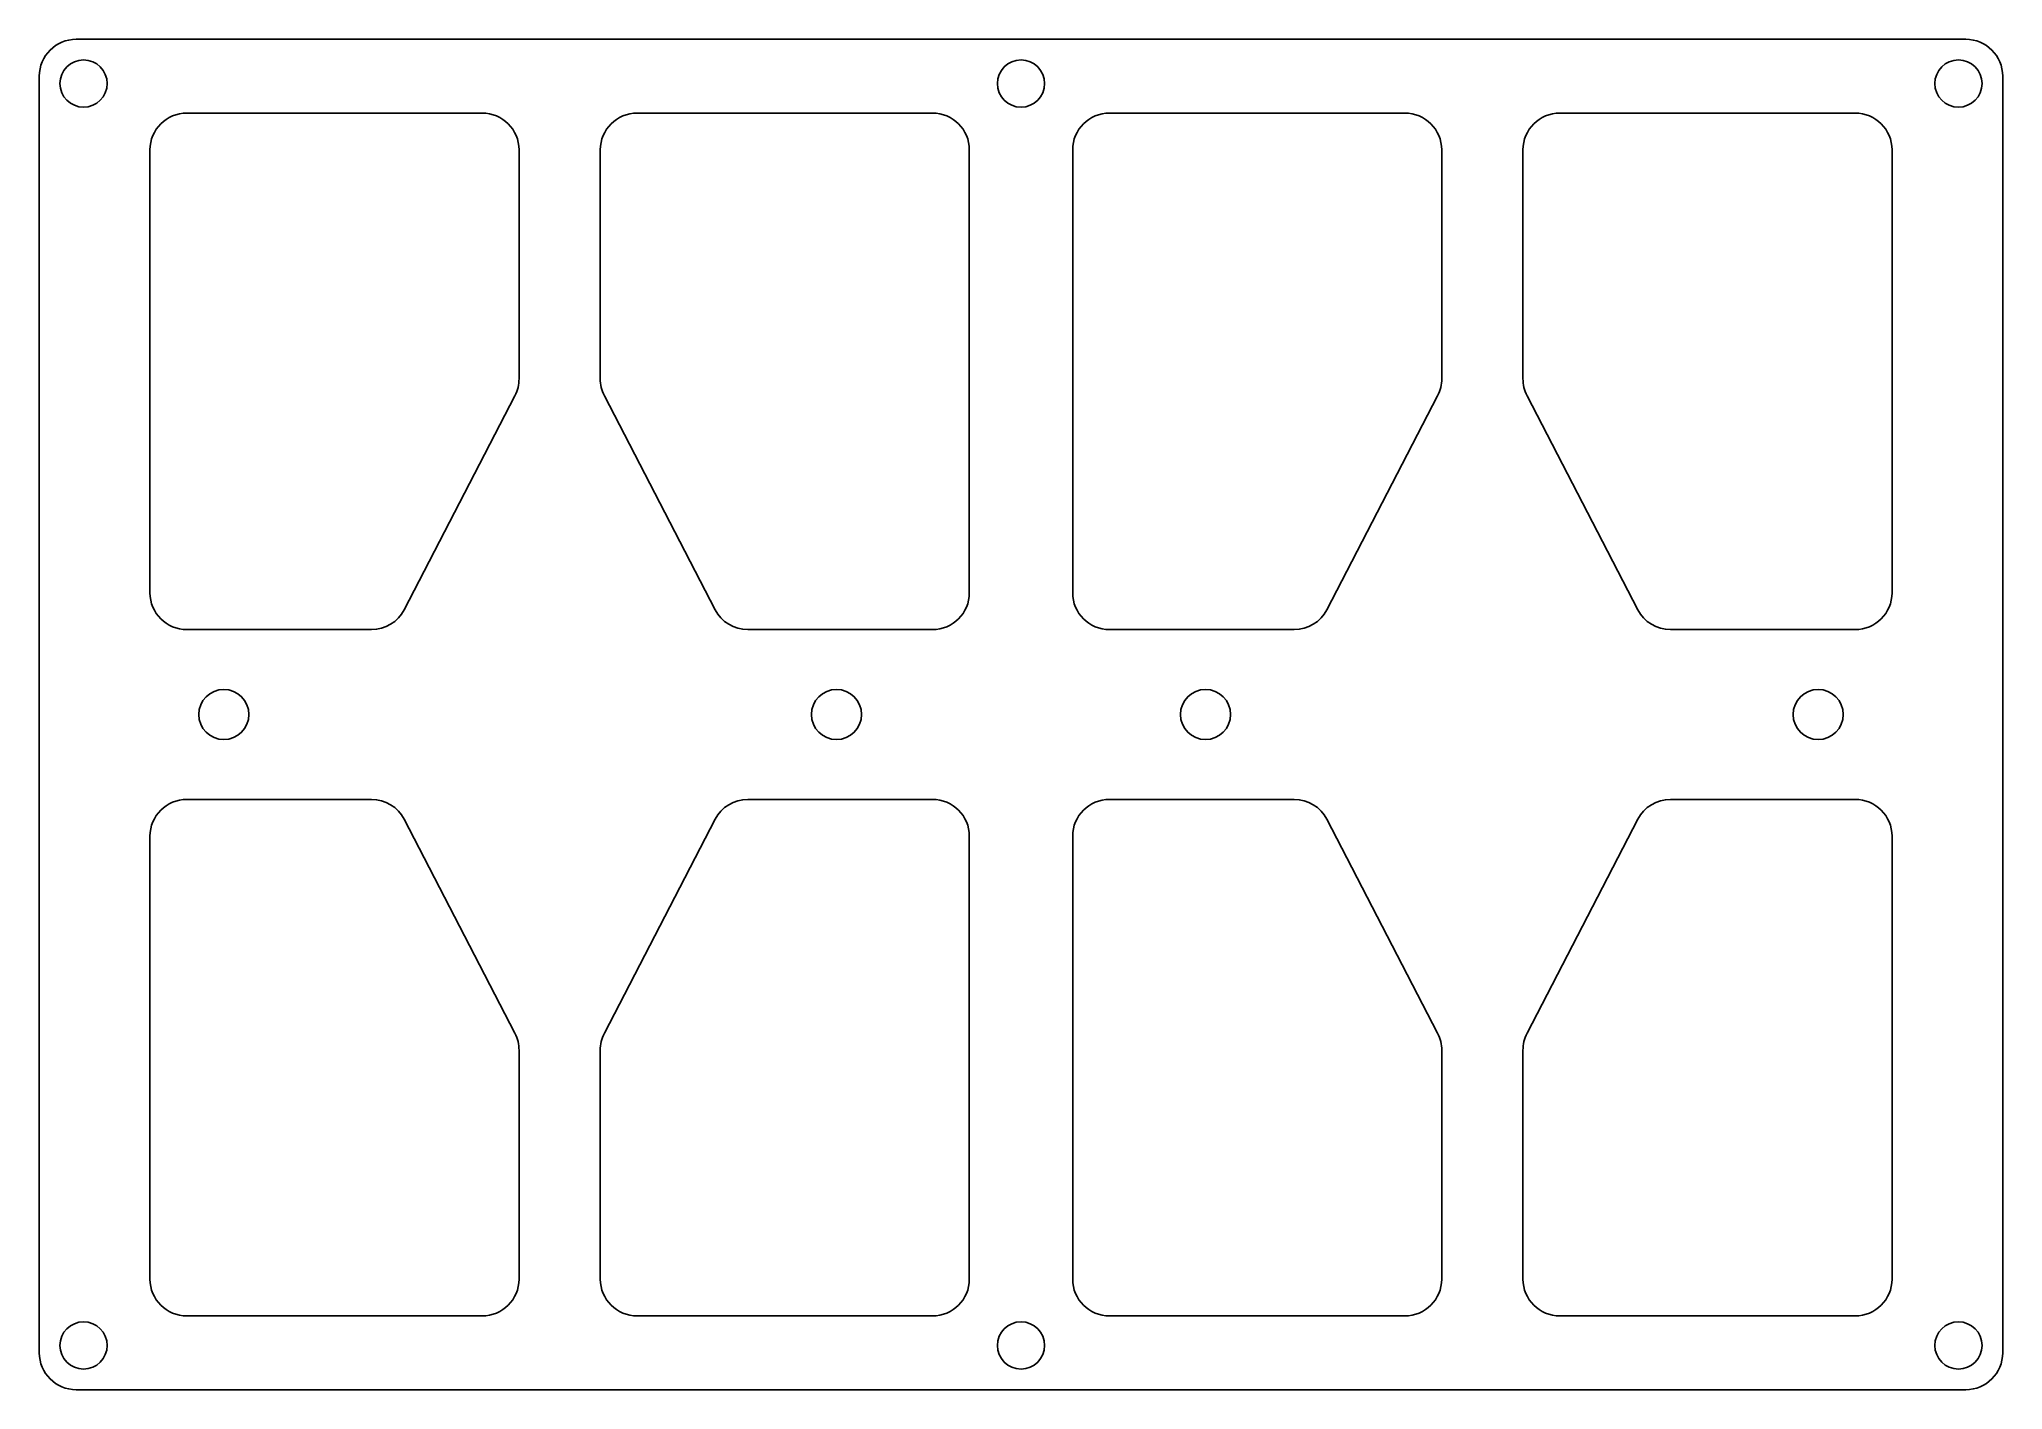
# Model space of a CAD drawing. Header units: millimetres. Extents: x -66 to 66, y -46 to 46.
import ezdxf

# ---------------------------------------------------------------- set-up
doc = ezdxf.new("R2010")
doc.units = ezdxf.units.MM
doc.layers.add('Body', color=7, linetype='CONTINUOUS')

msp = doc.modelspace()

# ---------------------------------------------------------------- linework, layer by layer
at = {"layer": 'Body'}
for p, q in [((64, 45.75), (-64, 45.75)), ((-64, 45.75), (-64, 45.75, 2)), ((64, 45.75, 2), (-64, 45.75, 2)), ((64, 45.75), (-64, 45.75)), ((-64, 45.75), (-64, 45.75, 2)), ((64, 45.75, 2), (-64, 45.75, 2)), ((64, 45.75), (64, 45.75, 2)), ((64, 45.75), (64, 45.75, 2)), ((-66.5, 43.25), (-66.5, -43.25)), ((-66.5, 43.25), (-66.5, 43.25, 2)), ((-66.5, 43.25, 2), (-66.5, -43.25, 2)), ((-66.5, 43.25), (-66.5, -43.25)), ((-66.5, 43.25), (-66.5, 43.25, 2)), ((-66.5, 43.25, 2), (-66.5, -43.25, 2)), ((-61.9, 42.75), (-61.9, 42.75, 2)), ((-61.9, 42.75), (-61.9, 42.75, 2)), ((1.6, 42.75), (1.6, 42.75, 2)), ((1.6, 42.75), (1.6, 42.75, 2)), ((65.1, 42.75), (65.1, 42.75, 2)), ((65.1, 42.75), (65.1, 42.75, 2)), ((66.5, -43.25), (66.5, 43.25)), ((66.5, -43.25, 2), (66.5, 43.25, 2)), ((66.5, 43.25), (66.5, 43.25, 2)), ((66.5, -43.25), (66.5, 43.25)), ((66.5, 43.25), (66.5, 43.25, 2)), ((66.5, -43.25, 2), (66.5, 43.25, 2)), ((-36.5, 40.75), (-56.5, 40.75)), ((-36.5, 40.75, 2), (-56.5, 40.75, 2)), ((-36.5, 40.75, 2), (-56.5, 40.75, 2)), ((-56.5, 40.75, 2), (-56.5, 40.75)), ((-36.5, 40.75), (-56.5, 40.75)), ((-56.5, 40.75, 2), (-56.5, 40.75)), ((-36.5, 40.75, 2), (-36.5, 40.75)), ((-36.5, 40.75, 2), (-36.5, 40.75)), ((-6, 40.75), (-26, 40.75)), ((-6, 40.75, 2), (-26, 40.75, 2)), ((-6, 40.75, 2), (-26, 40.75, 2)), ((-26, 40.75, 2), (-26, 40.75)), ((-6, 40.75), (-26, 40.75)), ((-26, 40.75, 2), (-26, 40.75)), ((-6, 40.75, 2), (-6, 40.75)), ((-6, 40.75, 2), (-6, 40.75)), ((6, 40.75), (26, 40.75)), ((6, 40.75, 2), (26, 40.75, 2)), ((6, 40.75, 2), (6, 40.75)), ((6, 40.75, 2), (26, 40.75, 2)), ((6, 40.75), (26, 40.75)), ((6, 40.75, 2), (6, 40.75)), ((26, 40.75, 2), (26, 40.75)), ((26, 40.75, 2), (26, 40.75)), ((36.5, 40.75), (56.5, 40.75)), ((36.5, 40.75, 2), (56.5, 40.75, 2)), ((36.5, 40.75, 2), (56.5, 40.75, 2)), ((36.5, 40.75), (56.5, 40.75)), ((36.5, 40.75, 2), (36.5, 40.75)), ((36.5, 40.75, 2), (36.5, 40.75)), ((56.5, 40.75, 2), (56.5, 40.75)), ((56.5, 40.75, 2), (56.5, 40.75)), ((-59, 38.25), (-59, 8.25)), ((-59, 38.25, 2), (-59, 8.25, 2)), ((-59, 38.25, 2), (-59, 8.25, 2)), ((-59, 38.25), (-59, 8.25)), ((-59, 38.25, 2), (-59, 38.25)), ((-59, 38.25, 2), (-59, 38.25)), ((-34, 22.75), (-34, 38.25)), ((-34, 22.75, 2), (-34, 38.25, 2)), ((-34, 22.75, 2), (-34, 38.25, 2)), ((-34, 38.25, 2), (-34, 38.25)), ((-34, 22.75), (-34, 38.25)), ((-34, 38.25, 2), (-34, 38.25)), ((-28.5, 38.25), (-28.5, 22.75)), ((-28.5, 38.25, 2), (-28.5, 22.75, 2)), ((-28.5, 38.25, 2), (-28.5, 22.75, 2)), ((-28.5, 38.25), (-28.5, 22.75)), ((-28.5, 38.25, 2), (-28.5, 38.25)), ((-28.5, 38.25, 2), (-28.5, 38.25)), ((-3.5, 8.25), (-3.5, 38.25)), ((-3.5, 8.25, 2), (-3.5, 38.25, 2)), ((-3.5, 8.25, 2), (-3.5, 38.25, 2)), ((-3.5, 38.25, 2), (-3.5, 38.25)), ((-3.5, 8.25), (-3.5, 38.25)), ((-3.5, 38.25, 2), (-3.5, 38.25)), ((3.5, 8.25), (3.5, 38.25)), ((3.5, 8.25, 2), (3.5, 38.25, 2)), ((3.5, 38.25, 2), (3.5, 38.25)), ((3.5, 8.25, 2), (3.5, 38.25, 2)), ((3.5, 38.25, 2), (3.5, 38.25)), ((3.5, 8.25), (3.5, 38.25)), ((28.5, 38.25), (28.5, 22.75)), ((28.5, 38.25, 2), (28.5, 22.75, 2)), ((28.5, 38.25, 2), (28.5, 22.75, 2)), ((28.5, 38.25), (28.5, 22.75)), ((28.5, 38.25, 2), (28.5, 38.25)), ((28.5, 38.25, 2), (28.5, 38.25)), ((34, 22.75), (34, 38.25)), ((34, 22.75, 2), (34, 38.25, 2)), ((34, 38.25, 2), (34, 38.25)), ((34, 22.75, 2), (34, 38.25, 2)), ((34, 38.25, 2), (34, 38.25)), ((34, 22.75), (34, 38.25)), ((59, 38.25), (59, 8.25)), ((59, 38.25, 2), (59, 8.25, 2)), ((59, 38.25, 2), (59, 38.25)), ((59, 38.25, 2), (59, 8.25, 2)), ((59, 38.25), (59, 8.25)), ((59, 38.25, 2), (59, 38.25)), ((-34, 22.75, 2), (-34, 22.75)), ((-34, 22.75, 2), (-34, 22.75)), ((-28.5, 22.75, 2), (-28.5, 22.75)), ((-28.5, 22.75, 2), (-28.5, 22.75)), ((28.5, 22.75, 2), (28.5, 22.75)), ((28.5, 22.75, 2), (28.5, 22.75)), ((34, 22.75, 2), (34, 22.75)), ((34, 22.75, 2), (34, 22.75)), ((-41.78, 7.1), (-34.28, 21.6)), ((-41.78, 7.1, 2), (-34.28, 21.6, 2)), ((-41.78, 7.1, 2), (-34.28, 21.6, 2)), ((-41.78, 7.1), (-34.28, 21.6)), ((-34.28, 21.6, 2), (-34.28, 21.6)), ((-34.28, 21.6, 2), (-34.28, 21.6)), ((-28.22, 21.6), (-20.72, 7.1)), ((-28.22, 21.6, 2), (-20.72, 7.1, 2)), ((-28.22, 21.6, 2), (-28.22, 21.6)), ((-28.22, 21.6, 2), (-20.72, 7.1, 2)), ((-28.22, 21.6), (-20.72, 7.1)), ((-28.22, 21.6, 2), (-28.22, 21.6)), ((28.22, 21.6), (20.72, 7.1)), ((28.22, 21.6, 2), (20.72, 7.1, 2)), ((28.22, 21.6, 2), (20.72, 7.1, 2)), ((28.22, 21.6), (20.72, 7.1)), ((28.22, 21.6, 2), (28.22, 21.6)), ((28.22, 21.6, 2), (28.22, 21.6)), ((41.78, 7.1), (34.28, 21.6)), ((41.78, 7.1, 2), (34.28, 21.6, 2)), ((34.28, 21.6, 2), (34.28, 21.6)), ((41.78, 7.1, 2), (34.28, 21.6, 2)), ((34.28, 21.6, 2), (34.28, 21.6)), ((41.78, 7.1), (34.28, 21.6)), ((-59, 8.25, 2), (-59, 8.25)), ((-59, 8.25, 2), (-59, 8.25)), ((-3.5, 8.25, 2), (-3.5, 8.25)), ((-3.5, 8.25, 2), (-3.5, 8.25)), ((3.5, 8.25, 2), (3.5, 8.25)), ((3.5, 8.25, 2), (3.5, 8.25)), ((59, 8.25, 2), (59, 8.25)), ((59, 8.25, 2), (59, 8.25)), ((-41.78, 7.1, 2), (-41.78, 7.1)), ((-41.78, 7.1, 2), (-41.78, 7.1)), ((-20.72, 7.1, 2), (-20.72, 7.1)), ((-20.72, 7.1, 2), (-20.72, 7.1)), ((20.72, 7.1, 2), (20.72, 7.1)), ((20.72, 7.1, 2), (20.72, 7.1)), ((41.78, 7.1, 2), (41.78, 7.1)), ((41.78, 7.1, 2), (41.78, 7.1)), ((-56.5, 5.75), (-44, 5.75)), ((-56.5, 5.75, 2), (-44, 5.75, 2)), ((-56.5, 5.75, 2), (-56.5, 5.75)), ((-56.5, 5.75, 2), (-44, 5.75, 2)), ((-56.5, 5.75), (-44, 5.75)), ((-56.5, 5.75, 2), (-56.5, 5.75)), ((-44, 5.75, 2), (-44, 5.75)), ((-44, 5.75, 2), (-44, 5.75)), ((-18.5, 5.75), (-6, 5.75)), ((-18.5, 5.75, 2), (-6, 5.75, 2)), ((-18.5, 5.75, 2), (-18.5, 5.75)), ((-18.5, 5.75, 2), (-6, 5.75, 2)), ((-18.5, 5.75), (-6, 5.75)), ((-18.5, 5.75, 2), (-18.5, 5.75)), ((-6, 5.75, 2), (-6, 5.75)), ((-6, 5.75, 2), (-6, 5.75)), ((18.5, 5.75), (6, 5.75)), ((18.5, 5.75, 2), (6, 5.75, 2)), ((6, 5.75, 2), (6, 5.75)), ((18.5, 5.75, 2), (6, 5.75, 2)), ((6, 5.75, 2), (6, 5.75)), ((18.5, 5.75), (6, 5.75)), ((18.5, 5.75, 2), (18.5, 5.75)), ((18.5, 5.75, 2), (18.5, 5.75)), ((56.5, 5.75), (44, 5.75)), ((56.5, 5.75, 2), (44, 5.75, 2)), ((44, 5.75, 2), (44, 5.75)), ((56.5, 5.75, 2), (44, 5.75, 2)), ((44, 5.75, 2), (44, 5.75)), ((56.5, 5.75), (44, 5.75)), ((56.5, 5.75, 2), (56.5, 5.75)), ((56.5, 5.75, 2), (56.5, 5.75)), ((-52.3, 0, 2), (-52.3, 0)), ((-52.3, 0, 2), (-52.3, 0)), ((-10.8, 0, 2), (-10.8, 0)), ((-10.8, 0, 2), (-10.8, 0)), ((14.2, 0, 2), (14.2, 0)), ((14.2, 0, 2), (14.2, 0)), ((55.7, 0, 2), (55.7, 0)), ((55.7, 0, 2), (55.7, 0)), ((-56.5, -5.75), (-44, -5.75)), ((-56.5, -5.75, 2), (-44, -5.75, 2)), ((-56.5, -5.75, 2), (-44, -5.75, 2)), ((-56.5, -5.75), (-44, -5.75)), ((-56.5, -5.75, 2), (-56.5, -5.75)), ((-56.5, -5.75, 2), (-56.5, -5.75)), ((-44, -5.75, 2), (-44, -5.75)), ((-44, -5.75, 2), (-44, -5.75)), ((-18.5, -5.75), (-6, -5.75)), ((-18.5, -5.75, 2), (-6, -5.75, 2)), ((-18.5, -5.75, 2), (-6, -5.75, 2)), ((-18.5, -5.75), (-6, -5.75)), ((-18.5, -5.75, 2), (-18.5, -5.75)), ((-18.5, -5.75, 2), (-18.5, -5.75)), ((-6, -5.75, 2), (-6, -5.75)), ((-6, -5.75, 2), (-6, -5.75)), ((18.5, -5.75), (6, -5.75)), ((18.5, -5.75, 2), (6, -5.75, 2)), ((18.5, -5.75, 2), (6, -5.75, 2)), ((6, -5.75, 2), (6, -5.75)), ((18.5, -5.75), (6, -5.75)), ((6, -5.75, 2), (6, -5.75)), ((18.5, -5.75, 2), (18.5, -5.75)), ((18.5, -5.75, 2), (18.5, -5.75)), ((56.5, -5.75), (44, -5.75)), ((56.5, -5.75, 2), (44, -5.75, 2)), ((56.5, -5.75, 2), (44, -5.75, 2)), ((44, -5.75, 2), (44, -5.75)), ((56.5, -5.75), (44, -5.75)), ((44, -5.75, 2), (44, -5.75)), ((56.5, -5.75, 2), (56.5, -5.75)), ((56.5, -5.75, 2), (56.5, -5.75)), ((-41.78, -7.1), (-34.28, -21.6)), ((-41.78, -7.1, 2), (-34.28, -21.6, 2)), ((-41.78, -7.1, 2), (-34.28, -21.6, 2)), ((-41.78, -7.1), (-34.28, -21.6)), ((-41.78, -7.1, 2), (-41.78, -7.1)), ((-41.78, -7.1, 2), (-41.78, -7.1)), ((-28.22, -21.6), (-20.72, -7.1)), ((-28.22, -21.6, 2), (-20.72, -7.1, 2)), ((-28.22, -21.6, 2), (-20.72, -7.1, 2)), ((-28.22, -21.6), (-20.72, -7.1)), ((-20.72, -7.1, 2), (-20.72, -7.1)), ((-20.72, -7.1, 2), (-20.72, -7.1)), ((28.22, -21.6), (20.72, -7.1)), ((28.22, -21.6, 2), (20.72, -7.1, 2)), ((28.22, -21.6, 2), (20.72, -7.1, 2)), ((20.72, -7.1, 2), (20.72, -7.1)), ((28.22, -21.6), (20.72, -7.1)), ((20.72, -7.1, 2), (20.72, -7.1)), ((41.78, -7.1), (34.28, -21.6)), ((41.78, -7.1, 2), (34.28, -21.6, 2)), ((41.78, -7.1, 2), (34.28, -21.6, 2)), ((41.78, -7.1), (34.28, -21.6)), ((41.78, -7.1, 2), (41.78, -7.1)), ((41.78, -7.1, 2), (41.78, -7.1)), ((-59, -38.25), (-59, -8.25)), ((-59, -38.25, 2), (-59, -8.25, 2)), ((-59, -8.25, 2), (-59, -8.25)), ((-59, -38.25, 2), (-59, -8.25, 2)), ((-59, -8.25, 2), (-59, -8.25)), ((-59, -38.25), (-59, -8.25)), ((-3.5, -8.25), (-3.5, -38.25)), ((-3.5, -8.25, 2), (-3.5, -38.25, 2)), ((-3.5, -8.25, 2), (-3.5, -38.25, 2)), ((-3.5, -8.25), (-3.5, -38.25)), ((-3.5, -8.25, 2), (-3.5, -8.25)), ((-3.5, -8.25, 2), (-3.5, -8.25)), ((3.5, -8.25), (3.5, -38.25)), ((3.5, -8.25, 2), (3.5, -38.25, 2)), ((3.5, -8.25, 2), (3.5, -8.25)), ((3.5, -8.25, 2), (3.5, -38.25, 2)), ((3.5, -8.25), (3.5, -38.25)), ((3.5, -8.25, 2), (3.5, -8.25)), ((59, -38.25), (59, -8.25)), ((59, -38.25, 2), (59, -8.25, 2)), ((59, -38.25, 2), (59, -8.25, 2)), ((59, -8.25, 2), (59, -8.25)), ((59, -38.25), (59, -8.25)), ((59, -8.25, 2), (59, -8.25)), ((-34.28, -21.6, 2), (-34.28, -21.6)), ((-34.28, -21.6, 2), (-34.28, -21.6)), ((-28.22, -21.6, 2), (-28.22, -21.6)), ((-28.22, -21.6, 2), (-28.22, -21.6)), ((28.22, -21.6, 2), (28.22, -21.6)), ((28.22, -21.6, 2), (28.22, -21.6)), ((34.28, -21.6, 2), (34.28, -21.6)), ((34.28, -21.6, 2), (34.28, -21.6)), ((-34, -22.75), (-34, -38.25)), ((-34, -22.75, 2), (-34, -38.25, 2)), ((-34, -22.75, 2), (-34, -38.25, 2)), ((-34, -22.75), (-34, -38.25)), ((-34, -22.75, 2), (-34, -22.75)), ((-34, -22.75, 2), (-34, -22.75)), ((-28.5, -38.25), (-28.5, -22.75)), ((-28.5, -38.25, 2), (-28.5, -22.75, 2)), ((-28.5, -22.75, 2), (-28.5, -22.75)), ((-28.5, -38.25, 2), (-28.5, -22.75, 2)), ((-28.5, -22.75, 2), (-28.5, -22.75)), ((-28.5, -38.25), (-28.5, -22.75)), ((28.5, -38.25), (28.5, -22.75)), ((28.5, -38.25, 2), (28.5, -22.75, 2)), ((28.5, -38.25, 2), (28.5, -22.75, 2)), ((28.5, -22.75, 2), (28.5, -22.75)), ((28.5, -38.25), (28.5, -22.75)), ((28.5, -22.75, 2), (28.5, -22.75)), ((34, -22.75), (34, -38.25)), ((34, -22.75, 2), (34, -38.25, 2)), ((34, -22.75, 2), (34, -22.75)), ((34, -22.75, 2), (34, -38.25, 2)), ((34, -22.75), (34, -38.25)), ((34, -22.75, 2), (34, -22.75)), ((-59, -38.25, 2), (-59, -38.25)), ((-59, -38.25, 2), (-59, -38.25)), ((-34, -38.25, 2), (-34, -38.25)), ((-34, -38.25, 2), (-34, -38.25)), ((-28.5, -38.25, 2), (-28.5, -38.25)), ((-28.5, -38.25, 2), (-28.5, -38.25)), ((-3.5, -38.25, 2), (-3.5, -38.25)), ((-3.5, -38.25, 2), (-3.5, -38.25)), ((3.5, -38.25, 2), (3.5, -38.25)), ((3.5, -38.25, 2), (3.5, -38.25)), ((28.5, -38.25, 2), (28.5, -38.25)), ((28.5, -38.25, 2), (28.5, -38.25)), ((34, -38.25, 2), (34, -38.25)), ((34, -38.25, 2), (34, -38.25)), ((59, -38.25, 2), (59, -38.25)), ((59, -38.25, 2), (59, -38.25)), ((-36.5, -40.75), (-56.5, -40.75)), ((-36.5, -40.75, 2), (-56.5, -40.75, 2)), ((-56.5, -40.75, 2), (-56.5, -40.75)), ((-36.5, -40.75, 2), (-56.5, -40.75, 2)), ((-56.5, -40.75, 2), (-56.5, -40.75)), ((-36.5, -40.75), (-56.5, -40.75)), ((-36.5, -40.75, 2), (-36.5, -40.75)), ((-36.5, -40.75, 2), (-36.5, -40.75)), ((-6, -40.75), (-26, -40.75)), ((-6, -40.75, 2), (-26, -40.75, 2)), ((-26, -40.75, 2), (-26, -40.75)), ((-6, -40.75, 2), (-26, -40.75, 2)), ((-26, -40.75, 2), (-26, -40.75)), ((-6, -40.75), (-26, -40.75)), ((-6, -40.75, 2), (-6, -40.75)), ((-6, -40.75, 2), (-6, -40.75)), ((6, -40.75), (26, -40.75)), ((6, -40.75, 2), (26, -40.75, 2)), ((6, -40.75, 2), (6, -40.75)), ((6, -40.75, 2), (26, -40.75, 2)), ((6, -40.75), (26, -40.75)), ((6, -40.75, 2), (6, -40.75)), ((26, -40.75, 2), (26, -40.75)), ((26, -40.75, 2), (26, -40.75)), ((36.5, -40.75), (56.5, -40.75)), ((36.5, -40.75, 2), (56.5, -40.75, 2)), ((36.5, -40.75, 2), (36.5, -40.75)), ((36.5, -40.75, 2), (56.5, -40.75, 2)), ((36.5, -40.75), (56.5, -40.75)), ((36.5, -40.75, 2), (36.5, -40.75)), ((56.5, -40.75, 2), (56.5, -40.75)), ((56.5, -40.75, 2), (56.5, -40.75)), ((-66.5, -43.25), (-66.5, -43.25, 2)), ((-66.5, -43.25), (-66.5, -43.25, 2)), ((-61.9, -42.75), (-61.9, -42.75, 2)), ((-61.9, -42.75), (-61.9, -42.75, 2)), ((1.6, -42.75), (1.6, -42.75, 2)), ((1.6, -42.75), (1.6, -42.75, 2)), ((65.1, -42.75), (65.1, -42.75, 2)), ((65.1, -42.75), (65.1, -42.75, 2)), ((66.5, -43.25), (66.5, -43.25, 2)), ((66.5, -43.25), (66.5, -43.25, 2)), ((-64, -45.75), (64, -45.75)), ((-64, -45.75), (-64, -45.75, 2)), ((-64, -45.75, 2), (64, -45.75, 2)), ((-64, -45.75), (64, -45.75)), ((-64, -45.75), (-64, -45.75, 2)), ((-64, -45.75, 2), (64, -45.75, 2)), ((64, -45.75), (64, -45.75, 2)), ((64, -45.75), (64, -45.75, 2))]:
    msp.add_line(p, q, dxfattribs=at)
for centre, radius in [((-63.5, 42.75), 1.6), ((-63.5, 42.75, 2), 1.6), ((-63.5, 42.75), 1.6), ((-63.5, 42.75, 2), 1.6), ((0, 42.75), 1.6), ((0, 42.75, 2), 1.6), ((0, 42.75), 1.6), ((0, 42.75, 2), 1.6), ((63.5, 42.75), 1.6), ((63.5, 42.75, 2), 1.6), ((63.5, 42.75), 1.6), ((63.5, 42.75, 2), 1.6), ((-54, 0), 1.7), ((-54, 0, 2), 1.7), ((-54, 0, 2), 1.7), ((-54, 0), 1.7), ((-12.5, 0), 1.7), ((-12.5, 0, 2), 1.7), ((-12.5, 0, 2), 1.7), ((-12.5, 0), 1.7), ((12.5, 0), 1.7), ((12.5, 0, 2), 1.7), ((12.5, 0, 2), 1.7), ((12.5, 0), 1.7), ((54, 0), 1.7), ((54, 0, 2), 1.7), ((54, 0, 2), 1.7), ((54, 0), 1.7), ((-63.5, -42.75), 1.6), ((-63.5, -42.75, 2), 1.6), ((-63.5, -42.75), 1.6), ((-63.5, -42.75, 2), 1.6), ((0, -42.75), 1.6), ((0, -42.75, 2), 1.6), ((0, -42.75), 1.6), ((0, -42.75, 2), 1.6), ((63.5, -42.75), 1.6), ((63.5, -42.75, 2), 1.6), ((63.5, -42.75), 1.6), ((63.5, -42.75, 2), 1.6)]:
    msp.add_circle(centre, radius, dxfattribs=at)
for centre, start, end in [((-64, 43.25), 90, 180), ((-64, 43.25), 90, 180), ((-64, 43.25, 2), 90, 180), ((-64, 43.25, 2), 90, 180), ((64, 43.25), 0, 90), ((64, 43.25, 2), 0, 90), ((64, 43.25), 0, 90), ((64, 43.25, 2), 0, 90), ((-56.5, 38.25), 90, 180), ((-56.5, 38.25, 2), 90, 180), ((-56.5, 38.25, 2), 90, 180), ((-56.5, 38.25), 90, 180), ((-36.5, 38.25), 0, 90), ((-36.5, 38.25, 2), 0, 90), ((-36.5, 38.25, 2), 0, 90), ((-36.5, 38.25), 0, 90), ((-26, 38.25), 90, 180), ((-26, 38.25, 2), 90, 180), ((-26, 38.25, 2), 90, 180), ((-26, 38.25), 90, 180), ((-6, 38.25), 0, 90), ((-6, 38.25, 2), 0, 90), ((-6, 38.25, 2), 0, 90), ((-6, 38.25), 0, 90), ((6, 38.25), 90, 180), ((6, 38.25, 2), 90, 180), ((6, 38.25, 2), 90, 180), ((6, 38.25), 90, 180), ((26, 38.25), 0, 90), ((26, 38.25, 2), 0, 90), ((26, 38.25, 2), 0, 90), ((26, 38.25), 0, 90), ((36.5, 38.25), 90, 180), ((36.5, 38.25, 2), 90, 180), ((36.5, 38.25, 2), 90, 180), ((36.5, 38.25), 90, 180), ((56.5, 38.25), 0, 90), ((56.5, 38.25, 2), 0, 90), ((56.5, 38.25, 2), 0, 90), ((56.5, 38.25), 0, 90), ((-36.5, 22.75), -27.3499, 0), ((-36.5, 22.75, 2), -27.3499, 0), ((-36.5, 22.75, 2), -27.3499, 0), ((-36.5, 22.75), -27.3499, 0), ((-26, 22.75), 180, -152.6501), ((-26, 22.75, 2), -180, -152.6501), ((-26, 22.75, 2), -180, -152.6501), ((-26, 22.75), 180, -152.6501), ((26, 22.75), -27.3499, 0), ((26, 22.75, 2), -27.3499, 0), ((26, 22.75, 2), -27.3499, 0), ((26, 22.75), -27.3499, 0), ((36.5, 22.75), 180, -152.6501), ((36.5, 22.75, 2), 180, -152.6501), ((36.5, 22.75, 2), 180, -152.6501), ((36.5, 22.75), 180, -152.6501), ((-56.5, 8.25), 180, -90), ((-56.5, 8.25, 2), 180, -90), ((-56.5, 8.25, 2), 180, -90), ((-56.5, 8.25), 180, -90), ((-6, 8.25), -90, 0), ((-6, 8.25, 2), -90, 0), ((-6, 8.25, 2), -90, 0), ((-6, 8.25), -90, 0), ((6, 8.25), 180, -90), ((6, 8.25, 2), 180, -90), ((6, 8.25, 2), 180, -90), ((6, 8.25), 180, -90), ((56.5, 8.25), -90, 0), ((56.5, 8.25, 2), -90, 0), ((56.5, 8.25, 2), -90, 0), ((56.5, 8.25), -90, 0), ((-44, 8.25), -90, -27.3499), ((-44, 8.25, 2), -90, -27.3499), ((-44, 8.25, 2), -90, -27.3499), ((-44, 8.25), -90, -27.3499), ((-18.5, 8.25), -152.6501, -90), ((-18.5, 8.25, 2), -152.6501, -90), ((-18.5, 8.25, 2), -152.6501, -90), ((-18.5, 8.25), -152.6501, -90), ((18.5, 8.25), -90, -27.3499), ((18.5, 8.25, 2), -90, -27.3499), ((18.5, 8.25, 2), -90, -27.3499), ((18.5, 8.25), -90, -27.3499), ((44, 8.25), -152.6501, -90), ((44, 8.25, 2), -152.6501, -90), ((44, 8.25, 2), -152.6501, -90), ((44, 8.25), -152.6501, -90), ((-56.5, -8.25), 90, 180), ((-56.5, -8.25, 2), 90, 180), ((-56.5, -8.25, 2), 90, 180), ((-56.5, -8.25), 90, 180), ((-44, -8.25), 27.3499, 90), ((-44, -8.25, 2), 27.3499, 90), ((-44, -8.25, 2), 27.3499, 90), ((-44, -8.25), 27.3499, 90), ((-18.5, -8.25), 90, 152.6501), ((-18.5, -8.25, 2), 90, 152.6501), ((-18.5, -8.25, 2), 90, 152.6501), ((-18.5, -8.25), 90, 152.6501), ((-6, -8.25), 0, 90), ((-6, -8.25, 2), 0, 90), ((-6, -8.25, 2), 0, 90), ((-6, -8.25), 0, 90), ((6, -8.25), 90, 180), ((6, -8.25, 2), 90, 180), ((6, -8.25, 2), 90, 180), ((6, -8.25), 90, 180), ((18.5, -8.25), 27.3499, 90), ((18.5, -8.25, 2), 27.3499, 90), ((18.5, -8.25, 2), 27.3499, 90), ((18.5, -8.25), 27.3499, 90), ((44, -8.25), 90, 152.6501), ((44, -8.25, 2), 90, 152.6501), ((44, -8.25, 2), 90, 152.6501), ((44, -8.25), 90, 152.6501), ((56.5, -8.25), 0, 90), ((56.5, -8.25, 2), 0, 90), ((56.5, -8.25, 2), 0, 90), ((56.5, -8.25), 0, 90), ((-36.5, -22.75), 0, 27.3499), ((-36.5, -22.75, 2), 0, 27.3499), ((-36.5, -22.75, 2), 0, 27.3499), ((-36.5, -22.75), 0, 27.3499), ((-26, -22.75), 152.6501, 180), ((-26, -22.75, 2), 152.6501, 180), ((-26, -22.75, 2), 152.6501, 180), ((-26, -22.75), 152.6501, 180), ((26, -22.75), 0, 27.3499), ((26, -22.75, 2), 0, 27.3499), ((26, -22.75, 2), 0, 27.3499), ((26, -22.75), 0, 27.3499), ((36.5, -22.75), 152.6501, 180), ((36.5, -22.75, 2), 152.6501, 180), ((36.5, -22.75, 2), 152.6501, 180), ((36.5, -22.75), 152.6501, 180), ((-56.5, -38.25), 180, -90), ((-56.5, -38.25, 2), 180, -90), ((-56.5, -38.25, 2), 180, -90), ((-56.5, -38.25), 180, -90), ((-36.5, -38.25), -90, 0), ((-36.5, -38.25, 2), -90, 0), ((-36.5, -38.25, 2), -90, 0), ((-36.5, -38.25), -90, 0), ((-26, -38.25), 180, -90), ((-26, -38.25, 2), 180, -90), ((-26, -38.25, 2), 180, -90), ((-26, -38.25), 180, -90), ((-6, -38.25), -90, 0), ((-6, -38.25, 2), -90, 0), ((-6, -38.25, 2), -90, 0), ((-6, -38.25), -90, 0), ((6, -38.25), 180, -90), ((6, -38.25, 2), 180, -90), ((6, -38.25, 2), 180, -90), ((6, -38.25), 180, -90), ((26, -38.25), -90, 0), ((26, -38.25, 2), -90, 0), ((26, -38.25, 2), -90, 0), ((26, -38.25), -90, 0), ((36.5, -38.25), 180, -90), ((36.5, -38.25, 2), 180, -90), ((36.5, -38.25, 2), 180, -90), ((36.5, -38.25), 180, -90), ((56.5, -38.25), -90, 0), ((56.5, -38.25, 2), -90, 0), ((56.5, -38.25, 2), -90, 0), ((56.5, -38.25), -90, 0), ((-64, -43.25), 180, -90), ((-64, -43.25), 180, -90), ((-64, -43.25, 2), 180, -90), ((-64, -43.25, 2), 180, -90), ((64, -43.25), -90, 0), ((64, -43.25, 2), -90, 0), ((64, -43.25), -90, 0), ((64, -43.25, 2), -90, 0)]:
    msp.add_arc(centre, 2.5, start, end, dxfattribs=at)

doc.saveas('drawing.dxf')
